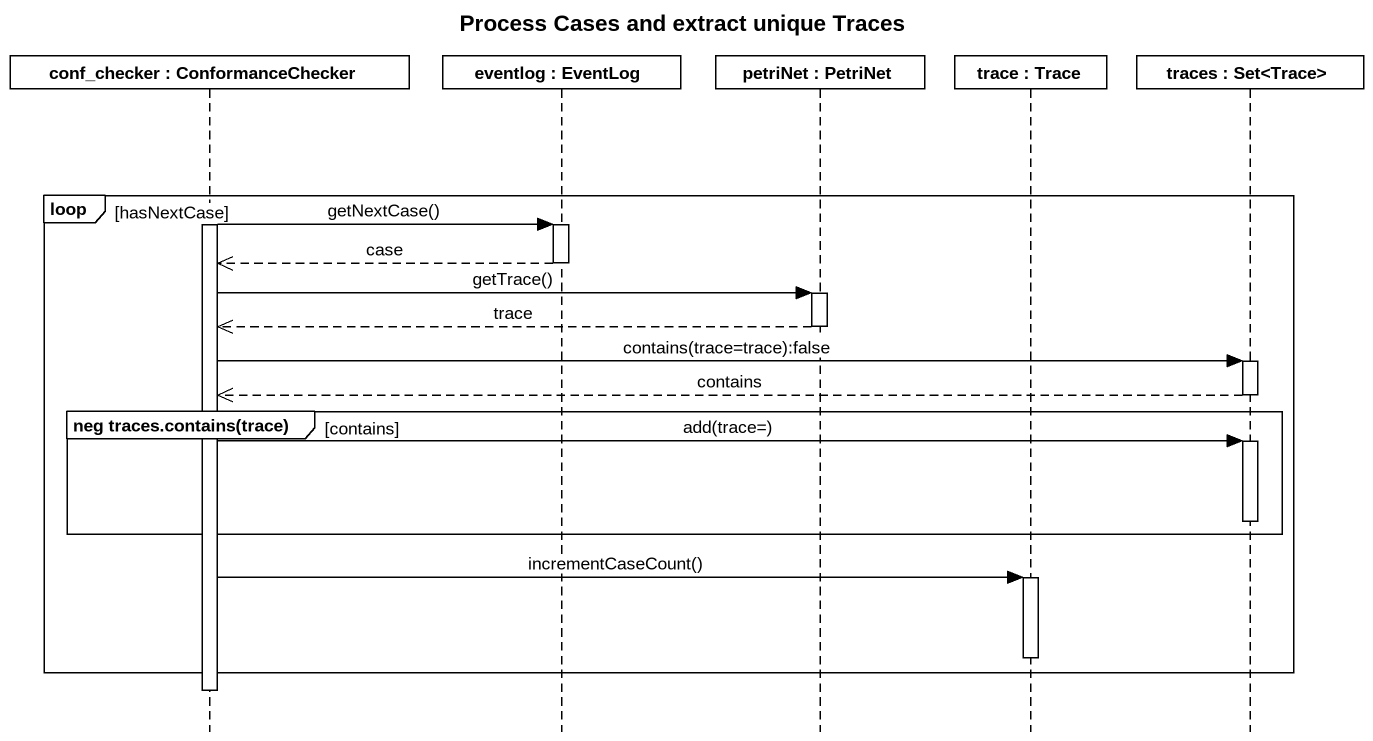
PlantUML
@startuml
title Process Cases and extract unique Traces
hide footbox
participant "conf_checker : ConformanceChecker" as conf_checker
participant "eventlog : EventLog" as eventlog
participant "petriNet : PetriNet" as petriNet
participant "trace : Trace" as trace
participant "traces : Set<Trace>" as traces

loop hasNextCase
  activate conf_checker
  conf_checker -> eventlog : getNextCase()
  activate eventlog
  eventlog -->> conf_checker : case
  deactivate eventlog
  conf_checker -> petriNet : getTrace()
  activate petriNet
  petriNet -->> conf_checker : trace
  deactivate petriNet
  conf_checker -> traces : contains(trace=trace):false
  activate traces
  traces -->> conf_checker : contains
  deactivate traces
  group neg traces.contains(trace) [contains]
    conf_checker -> traces : add(trace=)
    activate traces
    deactivate traces
  end
  conf_checker -> trace : incrementCaseCount()
  activate trace
  deactivate trace
end
deactivate conf_checker
@enduml
